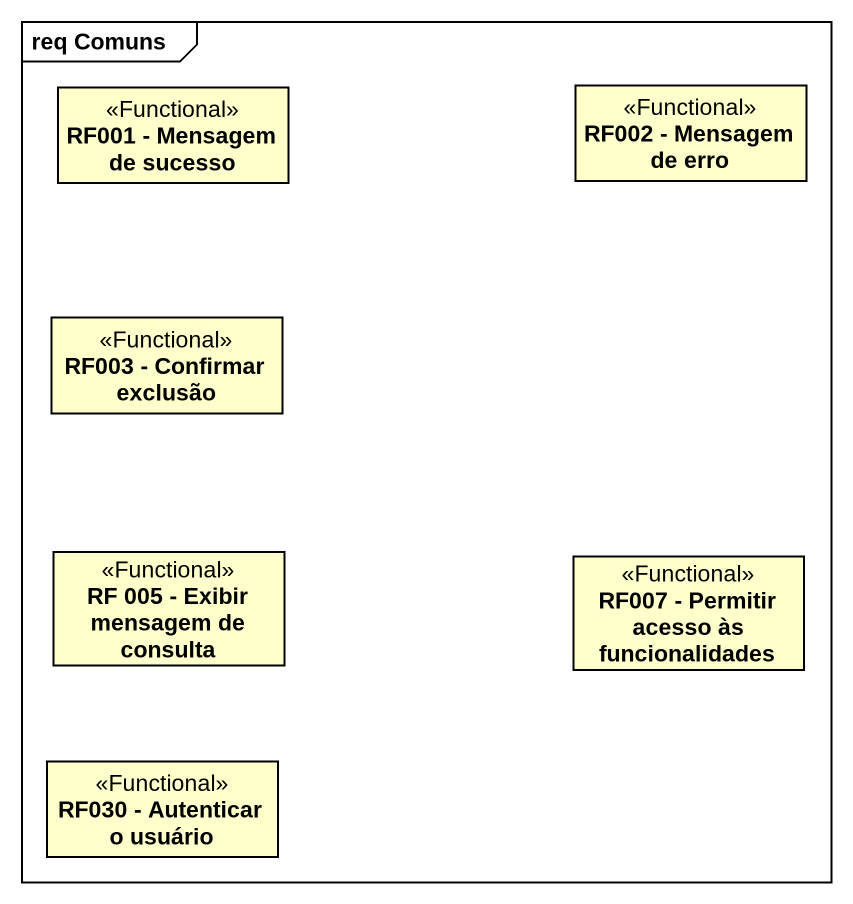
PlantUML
@startuml
mainframe req Comuns
hide circle
hide empty members
class "RF001 - Mensagem de sucesso" as RF001_Mensagem_de_sucesso <<Functional>>
class "RF002 - Mensagem de erro" as RF002_Mensagem_de_erro <<Functional>>
class "RF003 - Confirmar exclusão" as RF003_Confirmar_exclusão <<Functional>>
class "RF 005 - Exibir mensagem de consulta" as RF_005_Exibir_mensagem_de <<Functional>>
class "RF007 - Permitir acesso às funcionalidades" as RF007_Permitir_acesso_às <<Functional>>
class "RF030 - Autenticar o usuário" as RF030_Autenticar_o_usuário <<Functional>>
@enduml
